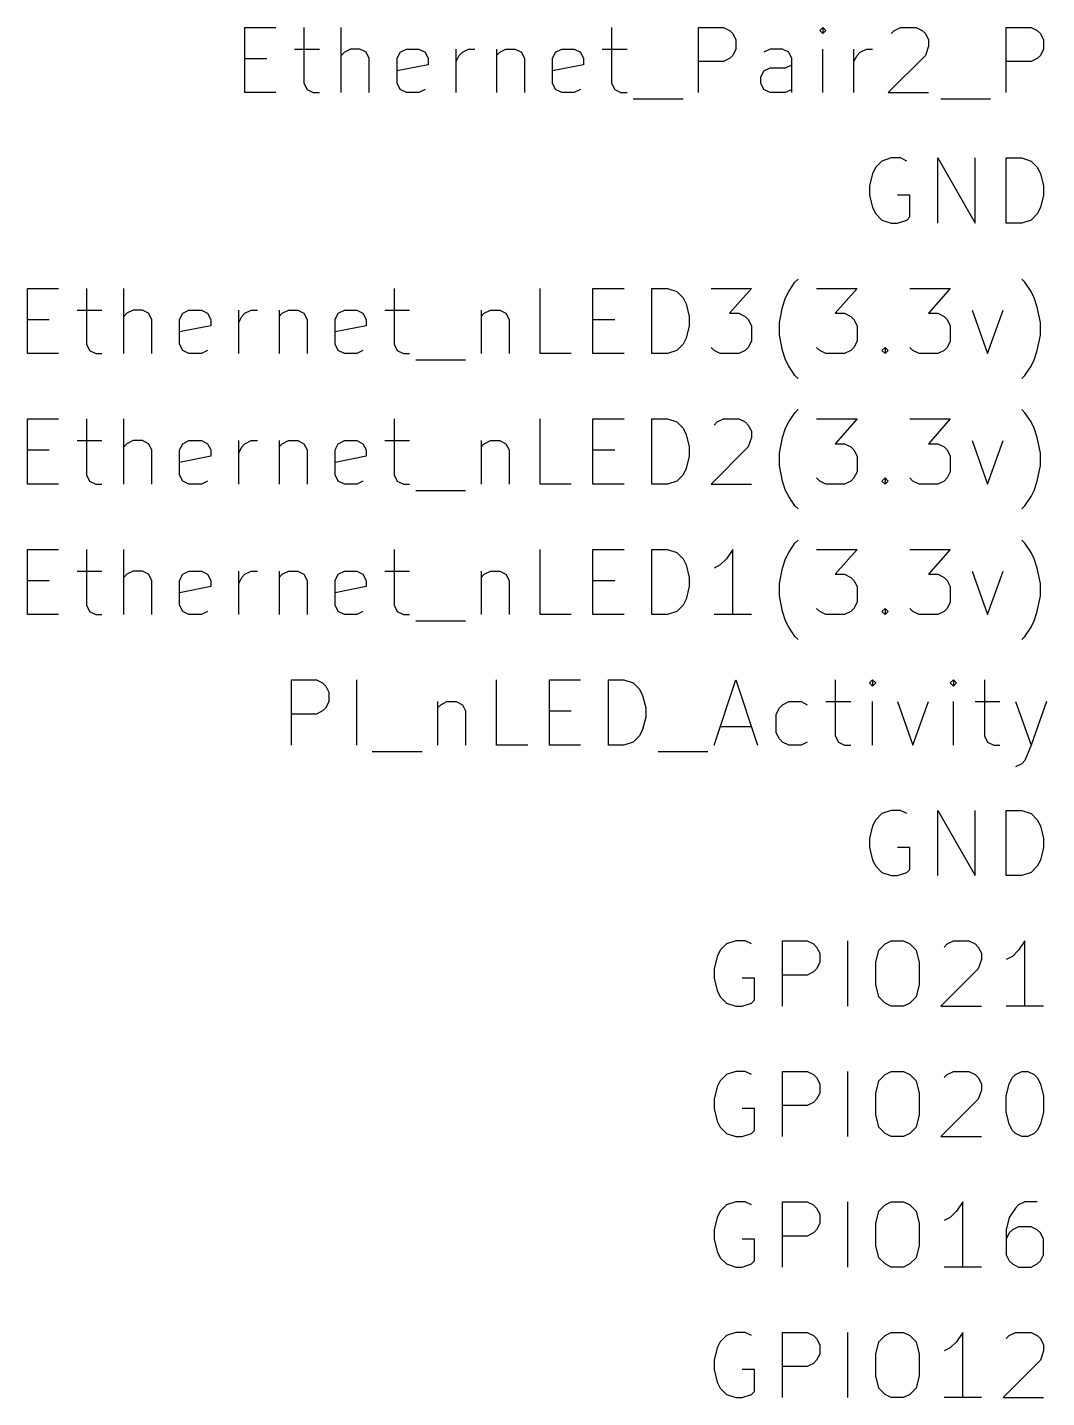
# Model space of a CAD drawing. Header units: millimetres. Extents: x 10 to 287, y -200 to -10.
# Drawn here: x 78.53 to 98.37, y -62.82 to -36.15 of the extents above; entities that cross this region are included whole.
import ezdxf

# ---------------------------------------------------------------- set-up
doc = ezdxf.new("R2010")
doc.units = ezdxf.units.MM
doc.layers.add('GREENSIXTYFIVE', color=129, linetype='CONTINUOUS')

msp = doc.modelspace()

# ---------------------------------------------------------------- linework, layer by layer
at = {"layer": 'GREENSIXTYFIVE', "linetype": 'CONTINUOUS'}
for p, q in [((82.7678, -37.4175), (82.7678, -36.1475)), ((82.7678, -36.1475), (83.3726, -36.1475)), ((83.9168, -36.1475), (83.9168, -37.2361)), ((84.6425, -37.4175), (84.6425, -36.1475)), ((89.9039, -36.1475), (89.9039, -37.2361)), ((91.5972, -37.4175), (91.5972, -36.1475)), ((91.5972, -36.1475), (92.081, -36.1475)), ((92.081, -36.1475), (92.202, -36.208)), ((92.202, -36.208), (92.2625, -36.2685)), ((92.2625, -36.2685), (92.3229, -36.3894)), ((94.0162, -36.1475), (93.9558, -36.208)), ((93.9558, -36.208), (94.0162, -36.2685)), ((94.0767, -36.208), (94.0162, -36.1475)), ((94.0162, -36.1475), (94.0162, -36.2685)), ((94.0162, -36.2685), (94.0767, -36.208)), ((95.3468, -36.2685), (95.4072, -36.208)), ((95.4072, -36.208), (95.5282, -36.1475)), ((95.5282, -36.1475), (95.8306, -36.1475)), ((95.8306, -36.1475), (95.9515, -36.208)), ((95.9515, -36.208), (96.012, -36.2685)), ((96.012, -36.2685), (96.0725, -36.3894)), ((97.5843, -37.4175), (97.5843, -36.1475)), ((97.5843, -36.1475), (98.0681, -36.1475)), ((98.0681, -36.1475), (98.1891, -36.208)), ((98.1891, -36.208), (98.2496, -36.2685)), ((98.2496, -36.2685), (98.31, -36.3894)), ((92.3229, -36.3894), (92.3229, -36.5709)), ((96.0725, -36.5104), (96.012, -36.6918)), ((96.0725, -36.3894), (96.0725, -36.5104)), ((98.31, -36.3894), (98.31, -36.5709)), ((82.7678, -36.7523), (83.1912, -36.7523)), ((83.7354, -36.5709), (84.2192, -36.5709)), ((84.703, -36.6313), (84.6425, -36.6918)), ((84.824, -36.5709), (84.703, -36.6313)), ((85.0054, -36.5709), (84.824, -36.5709)), ((85.1263, -36.6313), (85.0054, -36.5709)), ((85.1868, -36.7523), (85.1263, -36.6313)), ((85.1868, -37.4175), (85.1868, -36.7523)), ((85.7311, -36.7523), (85.7915, -36.6313)), ((85.7311, -37.2361), (85.7311, -36.7523)), ((85.7915, -36.6313), (85.9125, -36.5709)), ((85.9125, -36.5709), (86.1544, -36.5709)), ((86.1544, -36.5709), (86.2753, -36.6313)), ((86.2753, -36.6313), (86.3358, -36.7523)), ((86.3358, -36.7523), (86.3358, -36.8732)), ((86.8801, -37.4175), (86.8801, -36.5709)), ((86.8801, -36.8128), (86.9406, -36.6918)), ((86.9406, -36.6918), (87.0011, -36.6313)), ((87.0011, -36.6313), (87.122, -36.5709)), ((87.122, -36.5709), (87.243, -36.5709)), ((87.6663, -36.5709), (87.6663, -37.4175)), ((87.6663, -36.6918), (87.7268, -36.6313)), ((87.7268, -36.6313), (87.8478, -36.5709)), ((87.8478, -36.5709), (88.0292, -36.5709)), ((88.0292, -36.5709), (88.1501, -36.6313)), ((88.1501, -36.6313), (88.2106, -36.7523)), ((88.2106, -36.7523), (88.2106, -37.4175)), ((88.7549, -36.7523), (88.8153, -36.6313)), ((88.7549, -37.2361), (88.7549, -36.7523)), ((88.8153, -36.6313), (88.9363, -36.5709)), ((88.9363, -36.5709), (89.1782, -36.5709)), ((89.1782, -36.5709), (89.2991, -36.6313)), ((89.2991, -36.6313), (89.3596, -36.7523)), ((89.3596, -36.7523), (89.3596, -36.8732)), ((89.7225, -36.5709), (90.2063, -36.5709)), ((92.202, -36.7523), (92.081, -36.8128)), ((92.2625, -36.6918), (92.202, -36.7523)), ((92.3229, -36.5709), (92.2625, -36.6918)), ((92.9882, -36.5709), (92.8672, -36.6313)), ((93.2301, -36.5709), (92.9882, -36.5709)), ((93.351, -36.6313), (93.2301, -36.5709)), ((93.4115, -36.7523), (93.351, -36.6313)), ((93.4115, -37.4175), (93.4115, -36.7523)), ((94.0162, -37.4175), (94.0162, -36.5709)), ((94.621, -37.4175), (94.621, -36.5709)), ((94.621, -36.8128), (94.6815, -36.6918)), ((94.6815, -36.6918), (94.742, -36.6313)), ((94.742, -36.6313), (94.8629, -36.5709)), ((94.8629, -36.5709), (94.9839, -36.5709)), ((96.012, -36.6918), (95.2863, -37.4175)), ((98.1891, -36.7523), (98.0681, -36.8128)), ((98.2496, -36.6918), (98.1891, -36.7523)), ((98.31, -36.5709), (98.2496, -36.6918)), ((86.3358, -36.8732), (85.7311, -36.9942)), ((89.3596, -36.8732), (88.7549, -36.9942)), ((92.081, -36.8128), (91.5972, -36.8128)), ((92.8068, -37.1151), (92.8672, -36.9942)), ((92.8672, -36.9942), (92.9882, -36.9337)), ((92.9882, -36.9337), (93.2906, -36.9337)), ((93.2906, -36.9337), (93.4115, -36.8732)), ((98.0681, -36.8128), (97.5843, -36.8128)), ((83.9168, -37.2361), (83.9773, -37.3571)), ((85.7915, -37.3571), (85.7311, -37.2361)), ((88.8153, -37.3571), (88.7549, -37.2361)), ((89.9039, -37.2361), (89.9644, -37.3571)), ((92.8068, -37.2361), (92.8068, -37.1151)), ((92.8672, -37.3571), (92.8068, -37.2361)), ((83.3726, -37.4175), (82.7678, -37.4175)), ((83.9773, -37.3571), (84.0983, -37.4175)), ((84.0983, -37.4175), (84.2192, -37.4175)), ((85.9125, -37.4175), (85.7915, -37.3571)), ((86.1544, -37.4175), (85.9125, -37.4175)), ((86.2753, -37.3571), (86.1544, -37.4175)), ((88.9363, -37.4175), (88.8153, -37.3571)), ((89.1782, -37.4175), (88.9363, -37.4175)), ((89.2991, -37.3571), (89.1782, -37.4175)), ((89.9644, -37.3571), (90.0854, -37.4175)), ((90.0854, -37.4175), (90.2063, -37.4175)), ((90.3273, -37.5385), (91.2949, -37.5385)), ((92.9882, -37.4175), (92.8672, -37.3571)), ((93.2906, -37.4175), (92.9882, -37.4175)), ((93.4115, -37.3571), (93.2906, -37.4175)), ((95.2863, -37.4175), (96.0725, -37.4175)), ((96.3144, -37.5385), (97.282, -37.5385)), ((95.0443, -38.869), (94.9838, -38.9899)), ((95.1653, -38.748), (95.0443, -38.869)), ((95.3467, -38.6875), (95.1653, -38.748)), ((95.5281, -38.6875), (95.3467, -38.6875)), ((95.6491, -38.748), (95.5281, -38.6875)), ((96.2538, -39.9575), (96.2538, -38.6875)), ((96.2538, -38.6875), (96.9795, -39.9575)), ((96.9795, -39.9575), (96.9795, -38.6875)), ((97.5843, -39.9575), (97.5843, -38.6875)), ((97.5843, -38.6875), (97.8867, -38.6875)), ((97.8867, -38.6875), (98.0681, -38.748)), ((98.0681, -38.748), (98.1891, -38.869)), ((98.1891, -38.869), (98.2496, -38.9899)), ((94.9838, -38.9899), (94.9234, -39.2318)), ((98.2496, -38.9899), (98.31, -39.2318)), ((94.9234, -39.2318), (94.9234, -39.4132)), ((94.9234, -39.4132), (94.9838, -39.6551)), ((95.7095, -39.4132), (95.4676, -39.4132)), ((95.7095, -39.8366), (95.7095, -39.4132)), ((98.31, -39.4132), (98.2496, -39.6551)), ((98.31, -39.2318), (98.31, -39.4132)), ((94.9838, -39.6551), (95.0443, -39.7761)), ((98.2496, -39.6551), (98.1891, -39.7761)), ((95.0443, -39.7761), (95.1653, -39.8971)), ((95.1653, -39.8971), (95.3467, -39.9575)), ((95.3467, -39.9575), (95.4676, -39.9575)), ((95.4676, -39.9575), (95.6491, -39.8971)), ((95.6491, -39.8971), (95.7095, -39.8366)), ((97.8867, -39.9575), (97.5843, -39.9575)), ((98.0681, -39.8971), (97.8867, -39.9575)), ((98.1891, -39.7761), (98.0681, -39.8971)), ((93.4719, -41.1066), (93.5324, -41.0461)), ((97.9472, -41.1066), (97.8867, -41.0461)), ((78.5345, -42.4975), (78.5345, -41.2275)), ((78.5345, -41.2275), (79.1393, -41.2275)), ((79.6835, -41.2275), (79.6835, -42.3161)), ((80.4092, -42.4975), (80.4092, -41.2275)), ((85.6706, -41.2275), (85.6706, -42.3161)), ((88.5129, -42.4975), (88.5129, -41.2275)), ((89.541, -42.4975), (89.541, -41.2275)), ((89.541, -41.2275), (90.1458, -41.2275)), ((90.69, -42.4975), (90.69, -41.2275)), ((90.69, -41.2275), (90.9924, -41.2275)), ((90.9924, -41.2275), (91.1738, -41.288)), ((91.1738, -41.288), (91.2948, -41.409)), ((91.8391, -41.2275), (92.6253, -41.2275)), ((92.6253, -41.2275), (92.2019, -41.7113)), ((93.2905, -41.409), (93.351, -41.288)), ((93.351, -41.288), (93.4719, -41.1066)), ((93.8953, -41.2275), (94.6815, -41.2275)), ((94.6815, -41.2275), (94.2581, -41.7113)), ((95.7096, -41.2275), (96.4958, -41.2275)), ((96.4958, -41.2275), (96.0724, -41.7113)), ((98.0681, -41.288), (97.9472, -41.1066)), ((98.1286, -41.409), (98.0681, -41.288)), ((91.2948, -41.409), (91.3553, -41.5299)), ((91.3553, -41.5299), (91.4157, -41.7718)), ((93.1695, -41.8928), (93.23, -41.5904)), ((93.23, -41.5904), (93.2905, -41.409)), ((98.1891, -41.5904), (98.1286, -41.409)), ((98.2495, -41.8928), (98.1891, -41.5904)), ((78.5345, -41.8323), (78.9579, -41.8323)), ((79.5021, -41.6509), (79.9859, -41.6509)), ((80.4697, -41.7113), (80.4092, -41.7718)), ((80.5907, -41.6509), (80.4697, -41.7113)), ((80.7721, -41.6509), (80.5907, -41.6509)), ((80.893, -41.7113), (80.7721, -41.6509)), ((80.9535, -41.8323), (80.893, -41.7113)), ((80.9535, -42.4975), (80.9535, -41.8323)), ((81.4978, -41.8323), (81.5582, -41.7113)), ((81.4978, -42.3161), (81.4978, -41.8323)), ((81.5582, -41.7113), (81.6792, -41.6509)), ((81.6792, -41.6509), (81.9211, -41.6509)), ((81.9211, -41.6509), (82.042, -41.7113)), ((82.042, -41.7113), (82.1025, -41.8323)), ((82.1025, -41.8323), (82.1025, -41.9532)), ((82.6468, -42.4975), (82.6468, -41.6509)), ((82.6468, -41.8928), (82.7073, -41.7718)), ((82.7073, -41.7718), (82.7678, -41.7113)), ((82.7678, -41.7113), (82.8887, -41.6509)), ((82.8887, -41.6509), (83.0097, -41.6509)), ((83.433, -41.6509), (83.433, -42.4975)), ((83.433, -41.7718), (83.4935, -41.7113)), ((83.4935, -41.7113), (83.6145, -41.6509)), ((83.6145, -41.6509), (83.7959, -41.6509)), ((83.7959, -41.6509), (83.9168, -41.7113)), ((83.9168, -41.7113), (83.9773, -41.8323)), ((83.9773, -41.8323), (83.9773, -42.4975)), ((84.5216, -41.8323), (84.582, -41.7113)), ((84.5216, -42.3161), (84.5216, -41.8323)), ((84.582, -41.7113), (84.703, -41.6509)), ((84.703, -41.6509), (84.9449, -41.6509)), ((84.9449, -41.6509), (85.0658, -41.7113)), ((85.0658, -41.7113), (85.1263, -41.8323)), ((85.1263, -41.8323), (85.1263, -41.9532)), ((85.4892, -41.6509), (85.973, -41.6509)), ((87.3639, -41.6509), (87.3639, -42.4975)), ((87.3639, -41.7718), (87.4244, -41.7113)), ((87.4244, -41.7113), (87.5454, -41.6509)), ((87.5454, -41.6509), (87.7268, -41.6509)), ((87.7268, -41.6509), (87.8477, -41.7113)), ((87.8477, -41.7113), (87.9082, -41.8323)), ((87.9082, -41.8323), (87.9082, -42.4975)), ((89.541, -41.8323), (89.9644, -41.8323)), ((91.4157, -41.7718), (91.4157, -41.9532)), ((92.2019, -41.7113), (92.3834, -41.7113)), ((92.3834, -41.7113), (92.5043, -41.7718)), ((92.5043, -41.7718), (92.5648, -41.8323)), ((92.5648, -41.8323), (92.6253, -41.9532)), ((94.2581, -41.7113), (94.4396, -41.7113)), ((94.4396, -41.7113), (94.5605, -41.7718)), ((94.5605, -41.7718), (94.621, -41.8323)), ((94.621, -41.8323), (94.6815, -41.9532)), ((96.0724, -41.7113), (96.2539, -41.7113)), ((96.2539, -41.7113), (96.3748, -41.7718)), ((96.3748, -41.7718), (96.4353, -41.8323)), ((96.4353, -41.8323), (96.4958, -41.9532)), ((96.9191, -41.6509), (97.2215, -42.4975)), ((97.2215, -42.4975), (97.5238, -41.6509)), ((82.1025, -41.9532), (81.4978, -42.0742)), ((85.1263, -41.9532), (84.5216, -42.0742)), ((91.4157, -41.9532), (91.3553, -42.1951)), ((92.6253, -41.9532), (92.6253, -42.2556)), ((93.1695, -42.1347), (93.1695, -41.8928)), ((93.23, -42.4371), (93.1695, -42.1347)), ((94.6815, -41.9532), (94.6815, -42.2556)), ((96.4958, -41.9532), (96.4958, -42.2556)), ((98.1891, -42.4371), (98.2495, -42.1347)), ((98.2495, -42.1347), (98.2495, -41.8928)), ((79.6835, -42.3161), (79.744, -42.4371)), ((81.5582, -42.4371), (81.4978, -42.3161)), ((84.582, -42.4371), (84.5216, -42.3161)), ((85.6706, -42.3161), (85.7311, -42.4371)), ((91.2948, -42.3161), (91.1738, -42.4371)), ((91.3553, -42.1951), (91.2948, -42.3161)), ((91.8996, -42.4371), (91.8391, -42.3766)), ((92.5648, -42.3766), (92.5043, -42.4371)), ((92.6253, -42.2556), (92.5648, -42.3766)), ((93.9558, -42.4371), (93.8953, -42.3766)), ((94.621, -42.3766), (94.5605, -42.4371)), ((94.6815, -42.2556), (94.621, -42.3766)), ((95.1653, -42.4371), (95.2257, -42.3766)), ((95.2257, -42.3766), (95.2862, -42.4371)), ((95.2257, -42.3766), (95.2257, -42.4975)), ((95.7701, -42.4371), (95.7096, -42.3766)), ((96.4353, -42.3766), (96.3748, -42.4371)), ((96.4958, -42.2556), (96.4353, -42.3766)), ((79.1393, -42.4975), (78.5345, -42.4975)), ((79.744, -42.4371), (79.865, -42.4975)), ((79.865, -42.4975), (79.9859, -42.4975)), ((81.6792, -42.4975), (81.5582, -42.4371)), ((81.9211, -42.4975), (81.6792, -42.4975)), ((82.042, -42.4371), (81.9211, -42.4975)), ((84.703, -42.4975), (84.582, -42.4371)), ((84.9449, -42.4975), (84.703, -42.4975)), ((85.0658, -42.4371), (84.9449, -42.4975)), ((85.7311, -42.4371), (85.8521, -42.4975)), ((85.8521, -42.4975), (85.973, -42.4975)), ((86.094, -42.6185), (87.0616, -42.6185)), ((89.1177, -42.4975), (88.5129, -42.4975)), ((90.1458, -42.4975), (89.541, -42.4975)), ((90.9924, -42.4975), (90.69, -42.4975)), ((91.1738, -42.4371), (90.9924, -42.4975)), ((92.0205, -42.4975), (91.8996, -42.4371)), ((92.3834, -42.4975), (92.0205, -42.4975)), ((92.5043, -42.4371), (92.3834, -42.4975)), ((93.2905, -42.6185), (93.23, -42.4371)), ((93.351, -42.7394), (93.2905, -42.6185)), ((94.0767, -42.4975), (93.9558, -42.4371)), ((94.4396, -42.4975), (94.0767, -42.4975)), ((94.5605, -42.4371), (94.4396, -42.4975)), ((95.2257, -42.4975), (95.1653, -42.4371)), ((95.2862, -42.4371), (95.2257, -42.4975)), ((95.891, -42.4975), (95.7701, -42.4371)), ((96.2539, -42.4975), (95.891, -42.4975)), ((96.3748, -42.4371), (96.2539, -42.4975)), ((98.0681, -42.7394), (98.1286, -42.6185)), ((98.1286, -42.6185), (98.1891, -42.4371)), ((93.4719, -42.9209), (93.351, -42.7394)), ((93.5324, -42.9813), (93.4719, -42.9209)), ((97.8867, -42.9813), (97.9472, -42.9209)), ((97.9472, -42.9209), (98.0681, -42.7394)), ((93.351, -43.828), (93.4719, -43.6466)), ((93.4719, -43.6466), (93.5324, -43.5861)), ((97.9472, -43.6466), (97.8867, -43.5861)), ((98.0681, -43.828), (97.9472, -43.6466)), ((78.5345, -45.0375), (78.5345, -43.7675)), ((78.5345, -43.7675), (79.1393, -43.7675)), ((79.6835, -43.7675), (79.6835, -44.8561)), ((80.4092, -45.0375), (80.4092, -43.7675)), ((85.6706, -43.7675), (85.6706, -44.8561)), ((88.5129, -45.0375), (88.5129, -43.7675)), ((89.541, -45.0375), (89.541, -43.7675)), ((89.541, -43.7675), (90.1458, -43.7675)), ((90.69, -45.0375), (90.69, -43.7675)), ((90.69, -43.7675), (90.9924, -43.7675)), ((90.9924, -43.7675), (91.1738, -43.828)), ((91.1738, -43.828), (91.2948, -43.949)), ((91.2948, -43.949), (91.3553, -44.0699)), ((91.8996, -43.8885), (91.96, -43.828)), ((91.96, -43.828), (92.081, -43.7675)), ((92.081, -43.7675), (92.3834, -43.7675)), ((92.3834, -43.7675), (92.5043, -43.828)), ((92.5043, -43.828), (92.5648, -43.8885)), ((92.5648, -43.8885), (92.6253, -44.0094)), ((93.23, -44.1304), (93.2905, -43.949)), ((93.2905, -43.949), (93.351, -43.828)), ((93.8953, -43.7675), (94.6815, -43.7675)), ((94.6815, -43.7675), (94.2581, -44.2513)), ((95.7096, -43.7675), (96.4958, -43.7675)), ((96.4958, -43.7675), (96.0724, -44.2513)), ((98.1286, -43.949), (98.0681, -43.828)), ((98.1891, -44.1304), (98.1286, -43.949)), ((79.5021, -44.1909), (79.9859, -44.1909)), ((80.4697, -44.2513), (80.4092, -44.3118)), ((80.5907, -44.1909), (80.4697, -44.2513)), ((80.7721, -44.1909), (80.5907, -44.1909)), ((80.893, -44.2513), (80.7721, -44.1909)), ((80.9535, -44.3723), (80.893, -44.2513)), ((81.4978, -44.3723), (81.5582, -44.2513)), ((81.5582, -44.2513), (81.6792, -44.1909)), ((81.6792, -44.1909), (81.9211, -44.1909)), ((81.9211, -44.1909), (82.042, -44.2513)), ((82.042, -44.2513), (82.1025, -44.3723)), ((82.6468, -45.0375), (82.6468, -44.1909)), ((82.7073, -44.3118), (82.7678, -44.2513)), ((82.7678, -44.2513), (82.8887, -44.1909)), ((82.8887, -44.1909), (83.0097, -44.1909)), ((83.433, -44.1909), (83.433, -45.0375)), ((83.433, -44.3118), (83.4935, -44.2513)), ((83.4935, -44.2513), (83.6145, -44.1909)), ((83.6145, -44.1909), (83.7959, -44.1909)), ((83.7959, -44.1909), (83.9168, -44.2513)), ((83.9168, -44.2513), (83.9773, -44.3723)), ((84.5216, -44.3723), (84.582, -44.2513)), ((84.582, -44.2513), (84.703, -44.1909)), ((84.703, -44.1909), (84.9449, -44.1909)), ((84.9449, -44.1909), (85.0658, -44.2513)), ((85.0658, -44.2513), (85.1263, -44.3723)), ((85.4892, -44.1909), (85.973, -44.1909)), ((87.3639, -44.1909), (87.3639, -45.0375)), ((87.3639, -44.3118), (87.4244, -44.2513)), ((87.4244, -44.2513), (87.5454, -44.1909)), ((87.5454, -44.1909), (87.7268, -44.1909)), ((87.7268, -44.1909), (87.8477, -44.2513)), ((87.8477, -44.2513), (87.9082, -44.3723)), ((91.3553, -44.0699), (91.4157, -44.3118)), ((92.6253, -44.1304), (92.5648, -44.3118)), ((92.6253, -44.0094), (92.6253, -44.1304)), ((93.1695, -44.4328), (93.23, -44.1304)), ((94.2581, -44.2513), (94.4396, -44.2513)), ((94.4396, -44.2513), (94.5605, -44.3118)), ((96.0724, -44.2513), (96.2539, -44.2513)), ((96.2539, -44.2513), (96.3748, -44.3118)), ((96.9191, -44.1909), (97.2215, -45.0375)), ((97.2215, -45.0375), (97.5238, -44.1909)), ((98.2495, -44.4328), (98.1891, -44.1304)), ((78.5345, -44.3723), (78.9579, -44.3723)), ((80.9535, -45.0375), (80.9535, -44.3723)), ((81.4978, -44.8561), (81.4978, -44.3723)), ((82.1025, -44.4932), (81.4978, -44.6142)), ((82.1025, -44.3723), (82.1025, -44.4932)), ((82.6468, -44.4328), (82.7073, -44.3118)), ((83.9773, -44.3723), (83.9773, -45.0375)), ((84.5216, -44.8561), (84.5216, -44.3723)), ((85.1263, -44.4932), (84.5216, -44.6142)), ((85.1263, -44.3723), (85.1263, -44.4932)), ((87.9082, -44.3723), (87.9082, -45.0375)), ((89.541, -44.3723), (89.9644, -44.3723)), ((91.4157, -44.4932), (91.3553, -44.7351)), ((91.4157, -44.3118), (91.4157, -44.4932)), ((92.5648, -44.3118), (91.8391, -45.0375)), ((93.1695, -44.6747), (93.1695, -44.4328)), ((94.5605, -44.3118), (94.621, -44.3723)), ((94.621, -44.3723), (94.6815, -44.4932)), ((94.6815, -44.4932), (94.6815, -44.7956)), ((96.3748, -44.3118), (96.4353, -44.3723)), ((96.4353, -44.3723), (96.4958, -44.4932)), ((96.4958, -44.4932), (96.4958, -44.7956)), ((98.2495, -44.6747), (98.2495, -44.4328)), ((91.3553, -44.7351), (91.2948, -44.8561)), ((93.23, -44.9771), (93.1695, -44.6747)), ((94.6815, -44.7956), (94.621, -44.9166)), ((96.4958, -44.7956), (96.4353, -44.9166)), ((98.1891, -44.9771), (98.2495, -44.6747)), ((79.1393, -45.0375), (78.5345, -45.0375)), ((79.6835, -44.8561), (79.744, -44.9771)), ((79.744, -44.9771), (79.865, -45.0375)), ((79.865, -45.0375), (79.9859, -45.0375)), ((81.5582, -44.9771), (81.4978, -44.8561)), ((81.6792, -45.0375), (81.5582, -44.9771)), ((81.9211, -45.0375), (81.6792, -45.0375)), ((82.042, -44.9771), (81.9211, -45.0375)), ((84.582, -44.9771), (84.5216, -44.8561)), ((84.703, -45.0375), (84.582, -44.9771)), ((84.9449, -45.0375), (84.703, -45.0375)), ((85.0658, -44.9771), (84.9449, -45.0375)), ((85.6706, -44.8561), (85.7311, -44.9771)), ((85.7311, -44.9771), (85.8521, -45.0375)), ((85.8521, -45.0375), (85.973, -45.0375)), ((89.1177, -45.0375), (88.5129, -45.0375)), ((90.1458, -45.0375), (89.541, -45.0375)), ((90.9924, -45.0375), (90.69, -45.0375)), ((91.1738, -44.9771), (90.9924, -45.0375)), ((91.2948, -44.8561), (91.1738, -44.9771)), ((91.8391, -45.0375), (92.6253, -45.0375)), ((93.2905, -45.1585), (93.23, -44.9771)), ((93.9558, -44.9771), (93.8953, -44.9166)), ((94.0767, -45.0375), (93.9558, -44.9771)), ((94.4396, -45.0375), (94.0767, -45.0375)), ((94.5605, -44.9771), (94.4396, -45.0375)), ((94.621, -44.9166), (94.5605, -44.9771)), ((95.1653, -44.9771), (95.2257, -44.9166)), ((95.2257, -45.0375), (95.1653, -44.9771)), ((95.2257, -44.9166), (95.2862, -44.9771)), ((95.2257, -44.9166), (95.2257, -45.0375)), ((95.2862, -44.9771), (95.2257, -45.0375)), ((95.7701, -44.9771), (95.7096, -44.9166)), ((95.891, -45.0375), (95.7701, -44.9771)), ((96.2539, -45.0375), (95.891, -45.0375)), ((96.3748, -44.9771), (96.2539, -45.0375)), ((96.4353, -44.9166), (96.3748, -44.9771)), ((98.1286, -45.1585), (98.1891, -44.9771)), ((86.094, -45.1585), (87.0616, -45.1585)), ((93.351, -45.2794), (93.2905, -45.1585)), ((93.4719, -45.4609), (93.351, -45.2794)), ((97.9472, -45.4609), (98.0681, -45.2794)), ((98.0681, -45.2794), (98.1286, -45.1585)), ((93.5324, -45.5213), (93.4719, -45.4609)), ((97.8867, -45.5213), (97.9472, -45.4609)), ((93.4719, -46.1866), (93.5324, -46.1261)), ((97.9472, -46.1866), (97.8867, -46.1261)), ((78.5345, -47.5775), (78.5345, -46.3075)), ((78.5345, -46.3075), (79.1393, -46.3075)), ((79.6835, -46.3075), (79.6835, -47.3961)), ((80.4092, -47.5775), (80.4092, -46.3075)), ((85.6706, -46.3075), (85.6706, -47.3961)), ((88.5129, -47.5775), (88.5129, -46.3075)), ((89.541, -47.5775), (89.541, -46.3075)), ((89.541, -46.3075), (90.1458, -46.3075)), ((90.69, -47.5775), (90.69, -46.3075)), ((90.69, -46.3075), (90.9924, -46.3075)), ((90.9924, -46.3075), (91.1738, -46.368)), ((91.1738, -46.368), (91.2948, -46.489)), ((92.2624, -46.3075), (92.1415, -46.489)), ((92.2624, -47.5775), (92.2624, -46.3075)), ((93.2905, -46.489), (93.351, -46.368)), ((93.351, -46.368), (93.4719, -46.1866)), ((93.8953, -46.3075), (94.6815, -46.3075)), ((94.6815, -46.3075), (94.2581, -46.7913)), ((95.7096, -46.3075), (96.4958, -46.3075)), ((96.4958, -46.3075), (96.0724, -46.7913)), ((98.0681, -46.368), (97.9472, -46.1866)), ((98.1286, -46.489), (98.0681, -46.368)), ((91.2948, -46.489), (91.3553, -46.6099)), ((91.3553, -46.6099), (91.4157, -46.8518)), ((92.0205, -46.6099), (91.8996, -46.6704)), ((92.1415, -46.489), (92.0205, -46.6099)), ((93.1695, -46.9728), (93.23, -46.6704)), ((93.23, -46.6704), (93.2905, -46.489)), ((98.1891, -46.6704), (98.1286, -46.489)), ((98.2495, -46.9728), (98.1891, -46.6704)), ((78.5345, -46.9123), (78.9579, -46.9123)), ((79.5021, -46.7309), (79.9859, -46.7309)), ((80.4697, -46.7913), (80.4092, -46.8518)), ((80.5907, -46.7309), (80.4697, -46.7913)), ((80.7721, -46.7309), (80.5907, -46.7309)), ((80.893, -46.7913), (80.7721, -46.7309)), ((80.9535, -46.9123), (80.893, -46.7913)), ((80.9535, -47.5775), (80.9535, -46.9123)), ((81.4978, -46.9123), (81.5582, -46.7913)), ((81.4978, -47.3961), (81.4978, -46.9123)), ((81.5582, -46.7913), (81.6792, -46.7309)), ((81.6792, -46.7309), (81.9211, -46.7309)), ((81.9211, -46.7309), (82.042, -46.7913)), ((82.042, -46.7913), (82.1025, -46.9123)), ((82.1025, -46.9123), (82.1025, -47.0332)), ((82.6468, -47.5775), (82.6468, -46.7309)), ((82.6468, -46.9728), (82.7073, -46.8518)), ((82.7073, -46.8518), (82.7678, -46.7913)), ((82.7678, -46.7913), (82.8887, -46.7309)), ((82.8887, -46.7309), (83.0097, -46.7309)), ((83.433, -46.7309), (83.433, -47.5775)), ((83.433, -46.8518), (83.4935, -46.7913)), ((83.4935, -46.7913), (83.6145, -46.7309)), ((83.6145, -46.7309), (83.7959, -46.7309)), ((83.7959, -46.7309), (83.9168, -46.7913)), ((83.9168, -46.7913), (83.9773, -46.9123)), ((83.9773, -46.9123), (83.9773, -47.5775)), ((84.5216, -46.9123), (84.582, -46.7913)), ((84.5216, -47.3961), (84.5216, -46.9123)), ((84.582, -46.7913), (84.703, -46.7309)), ((84.703, -46.7309), (84.9449, -46.7309)), ((84.9449, -46.7309), (85.0658, -46.7913)), ((85.0658, -46.7913), (85.1263, -46.9123)), ((85.1263, -46.9123), (85.1263, -47.0332)), ((85.4892, -46.7309), (85.973, -46.7309)), ((87.3639, -46.7309), (87.3639, -47.5775)), ((87.3639, -46.8518), (87.4244, -46.7913)), ((87.4244, -46.7913), (87.5454, -46.7309)), ((87.5454, -46.7309), (87.7268, -46.7309)), ((87.7268, -46.7309), (87.8477, -46.7913)), ((87.8477, -46.7913), (87.9082, -46.9123)), ((87.9082, -46.9123), (87.9082, -47.5775)), ((89.541, -46.9123), (89.9644, -46.9123)), ((91.4157, -46.8518), (91.4157, -47.0332)), ((94.2581, -46.7913), (94.4396, -46.7913)), ((94.4396, -46.7913), (94.5605, -46.8518)), ((94.5605, -46.8518), (94.621, -46.9123)), ((94.621, -46.9123), (94.6815, -47.0332)), ((96.0724, -46.7913), (96.2539, -46.7913)), ((96.2539, -46.7913), (96.3748, -46.8518)), ((96.3748, -46.8518), (96.4353, -46.9123)), ((96.4353, -46.9123), (96.4958, -47.0332)), ((96.9191, -46.7309), (97.2215, -47.5775)), ((97.2215, -47.5775), (97.5238, -46.7309)), ((82.1025, -47.0332), (81.4978, -47.1542)), ((85.1263, -47.0332), (84.5216, -47.1542)), ((91.4157, -47.0332), (91.3553, -47.2751)), ((93.1695, -47.2147), (93.1695, -46.9728)), ((94.6815, -47.0332), (94.6815, -47.3356)), ((96.4958, -47.0332), (96.4958, -47.3356)), ((98.2495, -47.2147), (98.2495, -46.9728)), ((79.6835, -47.3961), (79.744, -47.5171)), ((81.5582, -47.5171), (81.4978, -47.3961)), ((84.582, -47.5171), (84.5216, -47.3961)), ((85.6706, -47.3961), (85.7311, -47.5171)), ((91.2948, -47.3961), (91.1738, -47.5171)), ((91.3553, -47.2751), (91.2948, -47.3961)), ((93.23, -47.5171), (93.1695, -47.2147)), ((93.9558, -47.5171), (93.8953, -47.4566)), ((94.621, -47.4566), (94.5605, -47.5171)), ((94.6815, -47.3356), (94.621, -47.4566)), ((95.1653, -47.5171), (95.2257, -47.4566)), ((95.2257, -47.4566), (95.2862, -47.5171)), ((95.2257, -47.4566), (95.2257, -47.5775)), ((95.7701, -47.5171), (95.7096, -47.4566)), ((96.4353, -47.4566), (96.3748, -47.5171)), ((96.4958, -47.3356), (96.4353, -47.4566)), ((98.1891, -47.5171), (98.2495, -47.2147)), ((79.1393, -47.5775), (78.5345, -47.5775)), ((79.744, -47.5171), (79.865, -47.5775)), ((79.865, -47.5775), (79.9859, -47.5775)), ((81.6792, -47.5775), (81.5582, -47.5171)), ((81.9211, -47.5775), (81.6792, -47.5775)), ((82.042, -47.5171), (81.9211, -47.5775)), ((84.703, -47.5775), (84.582, -47.5171)), ((84.9449, -47.5775), (84.703, -47.5775)), ((85.0658, -47.5171), (84.9449, -47.5775)), ((85.7311, -47.5171), (85.8521, -47.5775)), ((85.8521, -47.5775), (85.973, -47.5775)), ((86.094, -47.6985), (87.0616, -47.6985)), ((89.1177, -47.5775), (88.5129, -47.5775)), ((90.1458, -47.5775), (89.541, -47.5775)), ((90.9924, -47.5775), (90.69, -47.5775)), ((91.1738, -47.5171), (90.9924, -47.5775)), ((92.6253, -47.5775), (91.8996, -47.5775)), ((93.2905, -47.6985), (93.23, -47.5171)), ((93.351, -47.8194), (93.2905, -47.6985)), ((94.0767, -47.5775), (93.9558, -47.5171)), ((94.4396, -47.5775), (94.0767, -47.5775)), ((94.5605, -47.5171), (94.4396, -47.5775)), ((95.2257, -47.5775), (95.1653, -47.5171)), ((95.2862, -47.5171), (95.2257, -47.5775)), ((95.891, -47.5775), (95.7701, -47.5171)), ((96.2539, -47.5775), (95.891, -47.5775)), ((96.3748, -47.5171), (96.2539, -47.5775)), ((98.0681, -47.8194), (98.1286, -47.6985)), ((98.1286, -47.6985), (98.1891, -47.5171)), ((93.4719, -48.0009), (93.351, -47.8194)), ((93.5324, -48.0613), (93.4719, -48.0009)), ((97.8867, -48.0613), (97.9472, -48.0009)), ((97.9472, -48.0009), (98.0681, -47.8194)), ((83.6748, -50.1175), (83.6748, -48.8475)), ((83.6748, -48.8475), (84.1586, -48.8475)), ((84.1586, -48.8475), (84.2796, -48.908)), ((84.2796, -48.908), (84.3401, -48.9685)), ((84.3401, -48.9685), (84.4005, -49.0894)), ((84.9448, -50.1175), (84.9448, -48.8475)), ((87.6662, -50.1175), (87.6662, -48.8475)), ((88.6943, -50.1175), (88.6943, -48.8475)), ((88.6943, -48.8475), (89.2991, -48.8475)), ((89.8433, -50.1175), (89.8433, -48.8475)), ((89.8433, -48.8475), (90.1457, -48.8475)), ((90.1457, -48.8475), (90.3271, -48.908)), ((90.3271, -48.908), (90.4481, -49.029)), ((90.4481, -49.029), (90.5086, -49.1499)), ((91.8995, -50.1175), (92.3228, -48.8475)), ((92.3228, -48.8475), (92.7462, -50.1175)), ((94.2581, -48.8475), (94.2581, -49.9361)), ((94.9838, -48.8475), (94.9234, -48.908)), ((94.9234, -48.908), (94.9838, -48.9685)), ((95.0443, -48.908), (94.9838, -48.8475)), ((94.9838, -48.8475), (94.9838, -48.9685)), ((94.9838, -48.9685), (95.0443, -48.908)), ((96.5562, -48.8475), (96.4958, -48.908)), ((96.4958, -48.908), (96.5562, -48.9685)), ((96.6167, -48.908), (96.5562, -48.8475)), ((96.5562, -48.8475), (96.5562, -48.9685)), ((96.5562, -48.9685), (96.6167, -48.908)), ((97.161, -48.8475), (97.161, -49.9361)), ((84.4005, -49.2709), (84.3401, -49.3918)), ((84.4005, -49.0894), (84.4005, -49.2709)), ((86.5172, -49.2709), (86.5172, -50.1175)), ((86.5172, -49.3918), (86.5777, -49.3313)), ((86.5777, -49.3313), (86.6987, -49.2709)), ((86.6987, -49.2709), (86.8801, -49.2709)), ((86.8801, -49.2709), (87.001, -49.3313)), ((87.001, -49.3313), (87.0615, -49.4523)), ((90.5086, -49.1499), (90.569, -49.3918)), ((93.1695, -49.3918), (93.23, -49.3313)), ((93.23, -49.3313), (93.351, -49.2709)), ((93.351, -49.2709), (93.5929, -49.2709)), ((93.5929, -49.2709), (93.7138, -49.3313)), ((94.0767, -49.2709), (94.5605, -49.2709)), ((94.9838, -50.1175), (94.9838, -49.2709)), ((95.4677, -49.2709), (95.7701, -50.1175)), ((95.7701, -50.1175), (96.0724, -49.2709)), ((96.5562, -50.1175), (96.5562, -49.2709)), ((96.9796, -49.2709), (97.4634, -49.2709)), ((97.7658, -49.2709), (98.0682, -50.1175)), ((98.3705, -49.2709), (98.0682, -50.1175)), ((84.1586, -49.5128), (83.6748, -49.5128)), ((84.2796, -49.4523), (84.1586, -49.5128)), ((84.3401, -49.3918), (84.2796, -49.4523)), ((87.0615, -49.4523), (87.0615, -50.1175)), ((88.6943, -49.4523), (89.1177, -49.4523)), ((90.569, -49.5732), (90.5086, -49.8151)), ((90.569, -49.3918), (90.569, -49.5732)), ((93.1091, -49.5128), (93.1695, -49.3918)), ((93.1091, -49.8756), (93.1091, -49.5128)), ((90.5086, -49.8151), (90.4481, -49.9361)), ((92.0205, -49.7547), (92.6252, -49.7547)), ((88.271, -50.1175), (87.6662, -50.1175)), ((89.2991, -50.1175), (88.6943, -50.1175)), ((90.1457, -50.1175), (89.8433, -50.1175)), ((90.3271, -50.0571), (90.1457, -50.1175)), ((90.4481, -49.9361), (90.3271, -50.0571)), ((93.1695, -49.9966), (93.1091, -49.8756)), ((93.23, -50.0571), (93.1695, -49.9966)), ((93.351, -50.1175), (93.23, -50.0571)), ((93.5929, -50.1175), (93.351, -50.1175)), ((93.7138, -50.0571), (93.5929, -50.1175)), ((94.2581, -49.9361), (94.3186, -50.0571)), ((94.3186, -50.0571), (94.4396, -50.1175)), ((94.4396, -50.1175), (94.5605, -50.1175)), ((97.161, -49.9361), (97.2215, -50.0571)), ((97.2215, -50.0571), (97.3425, -50.1175)), ((97.3425, -50.1175), (97.4634, -50.1175)), ((98.0682, -50.1175), (97.9472, -50.4199)), ((85.2473, -50.2385), (86.2149, -50.2385)), ((90.811, -50.2385), (91.7786, -50.2385)), ((97.8867, -50.4804), (97.7658, -50.5409)), ((97.9472, -50.4199), (97.8867, -50.4804)), ((95.1653, -51.448), (95.0443, -51.569)), ((95.3467, -51.3875), (95.1653, -51.448)), ((95.5281, -51.3875), (95.3467, -51.3875)), ((95.6491, -51.448), (95.5281, -51.3875)), ((96.2538, -52.6575), (96.2538, -51.3875)), ((96.2538, -51.3875), (96.9795, -52.6575)), ((96.9795, -52.6575), (96.9795, -51.3875)), ((97.5843, -52.6575), (97.5843, -51.3875)), ((97.5843, -51.3875), (97.8867, -51.3875)), ((97.8867, -51.3875), (98.0681, -51.448)), ((98.0681, -51.448), (98.1891, -51.569)), ((94.9838, -51.6899), (94.9234, -51.9318)), ((95.0443, -51.569), (94.9838, -51.6899)), ((98.1891, -51.569), (98.2496, -51.6899)), ((98.2496, -51.6899), (98.31, -51.9318)), ((94.9234, -51.9318), (94.9234, -52.1132)), ((98.31, -51.9318), (98.31, -52.1132)), ((94.9234, -52.1132), (94.9838, -52.3551)), ((95.7095, -52.1132), (95.4676, -52.1132)), ((95.7095, -52.5366), (95.7095, -52.1132)), ((98.31, -52.1132), (98.2496, -52.3551)), ((94.9838, -52.3551), (95.0443, -52.4761)), ((95.0443, -52.4761), (95.1653, -52.5971)), ((95.6491, -52.5971), (95.7095, -52.5366)), ((98.1891, -52.4761), (98.0681, -52.5971)), ((98.2496, -52.3551), (98.1891, -52.4761)), ((95.1653, -52.5971), (95.3467, -52.6575)), ((95.3467, -52.6575), (95.4676, -52.6575)), ((95.4676, -52.6575), (95.6491, -52.5971)), ((97.8867, -52.6575), (97.5843, -52.6575)), ((98.0681, -52.5971), (97.8867, -52.6575)), ((92.0205, -54.109), (91.96, -54.2299)), ((92.1415, -53.988), (92.0205, -54.109)), ((92.3229, -53.9275), (92.1415, -53.988)), ((92.5043, -53.9275), (92.3229, -53.9275)), ((92.6253, -53.988), (92.5043, -53.9275)), ((93.23, -55.1975), (93.23, -53.9275)), ((93.23, -53.9275), (93.7138, -53.9275)), ((93.7138, -53.9275), (93.8348, -53.988)), ((93.8348, -53.988), (93.8953, -54.0485)), ((93.8953, -54.0485), (93.9557, -54.1694)), ((94.5, -55.1975), (94.5, -53.9275)), ((95.0444, -54.3509), (95.1048, -54.109)), ((95.1048, -54.109), (95.2258, -53.988)), ((95.2258, -53.988), (95.3467, -53.9275)), ((95.3467, -53.9275), (95.5886, -53.9275)), ((95.5886, -53.9275), (95.7096, -53.988)), ((95.7096, -53.988), (95.8305, -54.109)), ((95.8305, -54.109), (95.891, -54.3509)), ((96.3749, -54.0485), (96.4353, -53.988)), ((96.4353, -53.988), (96.5563, -53.9275)), ((96.5563, -53.9275), (96.8587, -53.9275)), ((96.8587, -53.9275), (96.9796, -53.988)), ((96.9796, -53.988), (97.0401, -54.0485)), ((97.0401, -54.0485), (97.1006, -54.1694)), ((97.8263, -54.109), (97.7053, -54.2299)), ((97.9472, -53.9275), (97.8263, -54.109)), ((97.9472, -55.1975), (97.9472, -53.9275)), ((91.96, -54.2299), (91.8996, -54.4718)), ((93.9557, -54.3509), (93.8953, -54.4718)), ((93.9557, -54.1694), (93.9557, -54.3509)), ((95.0444, -54.7742), (95.0444, -54.3509)), ((95.891, -54.3509), (95.891, -54.7742)), ((97.1006, -54.2904), (97.0401, -54.4718)), ((97.1006, -54.1694), (97.1006, -54.2904)), ((97.7053, -54.2299), (97.5844, -54.2904)), ((91.8996, -54.4718), (91.8996, -54.6532)), ((91.8996, -54.6532), (91.96, -54.8951)), ((92.6857, -54.6532), (92.4438, -54.6532)), ((92.6857, -55.0766), (92.6857, -54.6532)), ((93.7138, -54.5928), (93.23, -54.5928)), ((93.8348, -54.5323), (93.7138, -54.5928)), ((93.8953, -54.4718), (93.8348, -54.5323)), ((97.0401, -54.4718), (96.3144, -55.1975)), ((91.96, -54.8951), (92.0205, -55.0161)), ((95.1048, -55.0161), (95.0444, -54.7742)), ((95.891, -54.7742), (95.8305, -55.0161)), ((92.0205, -55.0161), (92.1415, -55.1371)), ((92.1415, -55.1371), (92.3229, -55.1975)), ((92.3229, -55.1975), (92.4438, -55.1975)), ((92.4438, -55.1975), (92.6253, -55.1371)), ((92.6253, -55.1371), (92.6857, -55.0766)), ((95.2258, -55.1371), (95.1048, -55.0161)), ((95.3467, -55.1975), (95.2258, -55.1371)), ((95.5886, -55.1975), (95.3467, -55.1975)), ((95.7096, -55.1371), (95.5886, -55.1975)), ((95.8305, -55.0161), (95.7096, -55.1371)), ((96.3144, -55.1975), (97.1006, -55.1975)), ((98.3101, -55.1975), (97.5844, -55.1975)), ((92.1415, -56.528), (92.0205, -56.649)), ((92.3229, -56.4675), (92.1415, -56.528)), ((92.5043, -56.4675), (92.3229, -56.4675)), ((92.6253, -56.528), (92.5043, -56.4675)), ((93.23, -57.7375), (93.23, -56.4675)), ((93.23, -56.4675), (93.7138, -56.4675)), ((93.7138, -56.4675), (93.8348, -56.528)), ((93.8348, -56.528), (93.8953, -56.5885)), ((94.5, -57.7375), (94.5, -56.4675)), ((95.1048, -56.649), (95.2258, -56.528)), ((95.2258, -56.528), (95.3467, -56.4675)), ((95.3467, -56.4675), (95.5886, -56.4675)), ((95.5886, -56.4675), (95.7096, -56.528)), ((95.7096, -56.528), (95.8305, -56.649)), ((96.3749, -56.5885), (96.4353, -56.528)), ((96.4353, -56.528), (96.5563, -56.4675)), ((96.5563, -56.4675), (96.8587, -56.4675)), ((96.8587, -56.4675), (96.9796, -56.528)), ((96.9796, -56.528), (97.0401, -56.5885)), ((97.7053, -56.5885), (97.7658, -56.528)), ((97.7658, -56.528), (97.8867, -56.4675)), ((97.8867, -56.4675), (98.0077, -56.4675)), ((98.0077, -56.4675), (98.1286, -56.528)), ((98.1286, -56.528), (98.1891, -56.5885)), ((91.96, -56.7699), (91.8996, -57.0118)), ((92.0205, -56.649), (91.96, -56.7699)), ((93.8953, -56.5885), (93.9557, -56.7094)), ((93.9557, -56.7094), (93.9557, -56.8909)), ((95.0444, -56.8909), (95.1048, -56.649)), ((95.8305, -56.649), (95.891, -56.8909)), ((97.0401, -56.5885), (97.1006, -56.7094)), ((97.1006, -56.7094), (97.1006, -56.8304)), ((97.5844, -56.9513), (97.6448, -56.7094)), ((97.6448, -56.7094), (97.7053, -56.5885)), ((98.1891, -56.5885), (98.2496, -56.7094)), ((98.2496, -56.7094), (98.3101, -56.9513)), ((91.8996, -57.0118), (91.8996, -57.1932)), ((93.8348, -57.0723), (93.7138, -57.1328)), ((93.8953, -57.0118), (93.8348, -57.0723)), ((93.9557, -56.8909), (93.8953, -57.0118)), ((95.0444, -57.3142), (95.0444, -56.8909)), ((95.891, -56.8909), (95.891, -57.3142)), ((97.0401, -57.0118), (96.3144, -57.7375)), ((97.1006, -56.8304), (97.0401, -57.0118)), ((97.5844, -57.2537), (97.5844, -56.9513)), ((98.3101, -56.9513), (98.3101, -57.2537)), ((91.8996, -57.1932), (91.96, -57.4351)), ((92.6857, -57.1932), (92.4438, -57.1932)), ((92.6857, -57.6166), (92.6857, -57.1932)), ((93.7138, -57.1328), (93.23, -57.1328)), ((95.1048, -57.5561), (95.0444, -57.3142)), ((95.891, -57.3142), (95.8305, -57.5561)), ((97.6448, -57.4956), (97.5844, -57.2537)), ((98.3101, -57.2537), (98.2496, -57.4956)), ((91.96, -57.4351), (92.0205, -57.5561)), ((92.0205, -57.5561), (92.1415, -57.6771)), ((95.2258, -57.6771), (95.1048, -57.5561)), ((95.8305, -57.5561), (95.7096, -57.6771)), ((97.7053, -57.6166), (97.6448, -57.4956)), ((98.2496, -57.4956), (98.1891, -57.6166)), ((92.1415, -57.6771), (92.3229, -57.7375)), ((92.3229, -57.7375), (92.4438, -57.7375)), ((92.4438, -57.7375), (92.6253, -57.6771)), ((92.6253, -57.6771), (92.6857, -57.6166)), ((95.3467, -57.7375), (95.2258, -57.6771)), ((95.5886, -57.7375), (95.3467, -57.7375)), ((95.7096, -57.6771), (95.5886, -57.7375)), ((96.3144, -57.7375), (97.1006, -57.7375)), ((97.7658, -57.6771), (97.7053, -57.6166)), ((97.8867, -57.7375), (97.7658, -57.6771)), ((98.0077, -57.7375), (97.8867, -57.7375)), ((98.1286, -57.6771), (98.0077, -57.7375)), ((98.1891, -57.6166), (98.1286, -57.6771)), ((92.0205, -59.189), (91.96, -59.3099)), ((92.1415, -59.068), (92.0205, -59.189)), ((92.3229, -59.0075), (92.1415, -59.068)), ((92.5043, -59.0075), (92.3229, -59.0075)), ((92.6253, -59.068), (92.5043, -59.0075)), ((93.23, -60.2775), (93.23, -59.0075)), ((93.23, -59.0075), (93.7138, -59.0075)), ((93.7138, -59.0075), (93.8348, -59.068)), ((93.8348, -59.068), (93.8953, -59.1285)), ((93.8953, -59.1285), (93.9557, -59.2494)), ((94.5, -60.2775), (94.5, -59.0075)), ((95.0444, -59.4309), (95.1048, -59.189)), ((95.1048, -59.189), (95.2258, -59.068)), ((95.2258, -59.068), (95.3467, -59.0075)), ((95.3467, -59.0075), (95.5886, -59.0075)), ((95.5886, -59.0075), (95.7096, -59.068)), ((95.7096, -59.068), (95.8305, -59.189)), ((95.8305, -59.189), (95.891, -59.4309)), ((96.6168, -59.189), (96.4958, -59.3099)), ((96.7377, -59.0075), (96.6168, -59.189)), ((96.7377, -60.2775), (96.7377, -59.0075)), ((97.7658, -59.1285), (97.6448, -59.3099)), ((97.8263, -59.068), (97.7658, -59.1285)), ((97.9472, -59.0075), (97.8263, -59.068)), ((98.1891, -59.0075), (97.9472, -59.0075)), ((91.96, -59.3099), (91.8996, -59.5518)), ((93.9557, -59.4309), (93.8953, -59.5518)), ((93.9557, -59.2494), (93.9557, -59.4309)), ((95.0444, -59.8542), (95.0444, -59.4309)), ((95.891, -59.4309), (95.891, -59.8542)), ((96.4958, -59.3099), (96.3749, -59.3704)), ((97.6448, -59.3099), (97.5844, -59.5518)), ((91.8996, -59.5518), (91.8996, -59.7332)), ((91.8996, -59.7332), (91.96, -59.9751)), ((92.6857, -59.7332), (92.4438, -59.7332)), ((92.6857, -60.1566), (92.6857, -59.7332)), ((93.7138, -59.6728), (93.23, -59.6728)), ((93.8348, -59.6123), (93.7138, -59.6728)), ((93.8953, -59.5518), (93.8348, -59.6123)), ((97.5844, -59.5518), (97.5844, -60.0356)), ((97.6448, -59.6123), (97.5844, -59.7332)), ((97.7053, -59.5518), (97.6448, -59.6123)), ((97.8263, -59.4913), (97.7053, -59.5518)), ((98.0682, -59.4913), (97.8263, -59.4913)), ((98.1891, -59.5518), (98.0682, -59.4913)), ((98.2496, -59.6123), (98.1891, -59.5518)), ((98.3101, -59.7332), (98.2496, -59.6123)), ((98.3101, -60.0356), (98.3101, -59.7332)), ((91.96, -59.9751), (92.0205, -60.0961)), ((95.1048, -60.0961), (95.0444, -59.8542)), ((95.891, -59.8542), (95.8305, -60.0961)), ((92.0205, -60.0961), (92.1415, -60.2171)), ((92.1415, -60.2171), (92.3229, -60.2775)), ((92.4438, -60.2775), (92.6253, -60.2171)), ((92.6253, -60.2171), (92.6857, -60.1566)), ((95.2258, -60.2171), (95.1048, -60.0961)), ((95.3467, -60.2775), (95.2258, -60.2171)), ((95.7096, -60.2171), (95.5886, -60.2775)), ((95.8305, -60.0961), (95.7096, -60.2171)), ((97.5844, -60.0356), (97.6448, -60.1566)), ((97.6448, -60.1566), (97.7053, -60.2171)), ((97.7053, -60.2171), (97.8263, -60.2775)), ((98.0682, -60.2775), (98.1891, -60.2171)), ((98.1891, -60.2171), (98.2496, -60.1566)), ((98.2496, -60.1566), (98.3101, -60.0356)), ((92.3229, -60.2775), (92.4438, -60.2775)), ((95.5886, -60.2775), (95.3467, -60.2775)), ((97.1006, -60.2775), (96.3749, -60.2775)), ((97.8263, -60.2775), (98.0682, -60.2775)), ((92.3229, -61.5475), (92.1415, -61.608)), ((92.5043, -61.5475), (92.3229, -61.5475)), ((92.6253, -61.608), (92.5043, -61.5475)), ((93.23, -62.8175), (93.23, -61.5475)), ((93.23, -61.5475), (93.7138, -61.5475)), ((93.7138, -61.5475), (93.8348, -61.608)), ((94.5, -62.8175), (94.5, -61.5475)), ((95.2258, -61.608), (95.3467, -61.5475)), ((95.3467, -61.5475), (95.5886, -61.5475)), ((95.5886, -61.5475), (95.7096, -61.608)), ((96.7377, -61.5475), (96.6168, -61.729)), ((96.7377, -62.8175), (96.7377, -61.5475)), ((97.6448, -61.608), (97.7658, -61.5475)), ((97.7658, -61.5475), (98.0682, -61.5475)), ((98.0682, -61.5475), (98.1891, -61.608)), ((91.96, -61.8499), (91.8996, -62.0918)), ((92.0205, -61.729), (91.96, -61.8499)), ((92.1415, -61.608), (92.0205, -61.729)), ((93.8348, -61.608), (93.8953, -61.6685)), ((93.8953, -61.6685), (93.9557, -61.7894)), ((93.9557, -61.7894), (93.9557, -61.9709)), ((95.0444, -61.9709), (95.1048, -61.729)), ((95.1048, -61.729), (95.2258, -61.608)), ((95.7096, -61.608), (95.8305, -61.729)), ((95.8305, -61.729), (95.891, -61.9709)), ((96.4958, -61.8499), (96.3749, -61.9104)), ((96.6168, -61.729), (96.4958, -61.8499)), ((97.5844, -61.6685), (97.6448, -61.608)), ((98.1891, -61.608), (98.2496, -61.6685)), ((98.2496, -61.6685), (98.3101, -61.7894)), ((98.3101, -61.7894), (98.3101, -61.9104)), ((91.8996, -62.0918), (91.8996, -62.2732)), ((93.8953, -62.0918), (93.8348, -62.1523)), ((93.9557, -61.9709), (93.8953, -62.0918)), ((95.0444, -62.3942), (95.0444, -61.9709)), ((95.891, -61.9709), (95.891, -62.3942)), ((98.2496, -62.0918), (97.5239, -62.8175)), ((98.3101, -61.9104), (98.2496, -62.0918)), ((91.8996, -62.2732), (91.96, -62.5151)), ((92.6857, -62.2732), (92.4438, -62.2732)), ((92.6857, -62.6966), (92.6857, -62.2732)), ((93.7138, -62.2128), (93.23, -62.2128)), ((93.8348, -62.1523), (93.7138, -62.2128)), ((95.1048, -62.6361), (95.0444, -62.3942)), ((95.891, -62.3942), (95.8305, -62.6361)), ((91.96, -62.5151), (92.0205, -62.6361)), ((92.0205, -62.6361), (92.1415, -62.7571)), ((95.2258, -62.7571), (95.1048, -62.6361)), ((95.8305, -62.6361), (95.7096, -62.7571)), ((92.1415, -62.7571), (92.3229, -62.8175)), ((92.3229, -62.8175), (92.4438, -62.8175)), ((92.4438, -62.8175), (92.6253, -62.7571)), ((92.6253, -62.7571), (92.6857, -62.6966)), ((95.3467, -62.8175), (95.2258, -62.7571)), ((95.5886, -62.8175), (95.3467, -62.8175)), ((95.7096, -62.7571), (95.5886, -62.8175)), ((97.1006, -62.8175), (96.3749, -62.8175)), ((97.5239, -62.8175), (98.3101, -62.8175))]:
    msp.add_line(p, q, dxfattribs=at)

doc.saveas('drawing.dxf')
